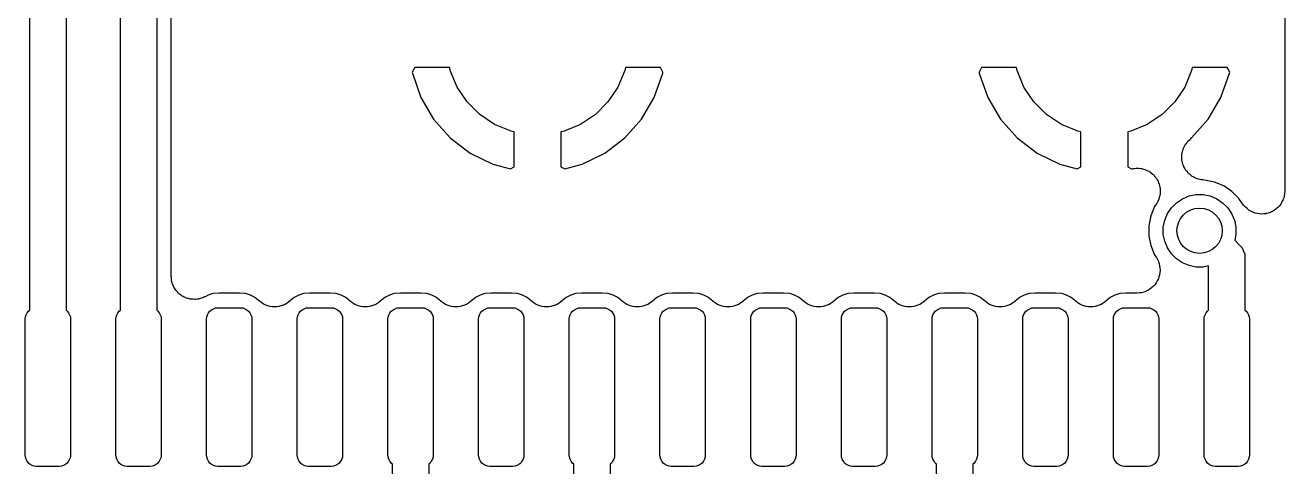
# Model space of a CAD drawing. Extents: x 115.8 to 161.5, y -138.1 to -92.5.
# Drawn here: x 150.68 to 157.62, y -110.95 to -108.52 of the extents above; entities that cross this region are included whole.
import ezdxf

# ---------------------------------------------------------------- set-up
doc = ezdxf.new("R2010")
doc.units = 0
doc.layers.add('BLACK', color=7, linetype='CONTINUOUS')

msp = doc.modelspace()

# ---------------------------------------------------------------- linework, layer by layer
at = {"layer": 'BLACK', "linetype": 'CONTINUOUS'}
for p, q in [((157.62, -107.227), (157.62, -109.431)), ((150.7, -110.088), (150.7, -107.576)), ((150.9, -107.539), (150.9, -110.088)), ((151.2, -110.088), (151.2, -107.68)), ((151.4, -107.738), (151.4, -110.088)), ((151.48, -109.902), (151.48, -107.945)), ((152.823, -108.749), (152.809, -108.774)), ((153.016, -108.749), (152.823, -108.749)), ((153.019, -108.766), (153.016, -108.749)), ((153.984, -108.749), (153.981, -108.766)), ((154.177, -108.749), (153.984, -108.749)), ((154.191, -108.774), (154.177, -108.749)), ((155.948, -108.749), (155.934, -108.774)), ((156.141, -108.749), (155.948, -108.749)), ((156.144, -108.766), (156.141, -108.749)), ((157.109, -108.749), (157.106, -108.766)), ((157.302, -108.749), (157.109, -108.749)), ((157.316, -108.774), (157.302, -108.749)), ((152.809, -108.774), (152.81, -108.78)), ((152.81, -108.78), (152.857, -108.915)), ((153.057, -108.857), (153.019, -108.766)), ((153.981, -108.766), (153.943, -108.857)), ((154.143, -108.915), (154.19, -108.78)), ((154.19, -108.78), (154.191, -108.774)), ((155.934, -108.774), (155.935, -108.78)), ((155.935, -108.78), (155.982, -108.915)), ((156.182, -108.857), (156.144, -108.766)), ((157.106, -108.766), (157.068, -108.857)), ((157.268, -108.915), (157.315, -108.78)), ((157.315, -108.78), (157.316, -108.774)), ((153.112, -108.939), (153.057, -108.857)), ((153.943, -108.857), (153.888, -108.939)), ((156.237, -108.939), (156.182, -108.857)), ((157.068, -108.857), (157.013, -108.939)), ((152.857, -108.915), (152.927, -109.034)), ((153.181, -109.008), (153.112, -108.939)), ((153.888, -108.939), (153.819, -109.008)), ((154.073, -109.034), (154.143, -108.915)), ((155.982, -108.915), (156.052, -109.034)), ((156.306, -109.008), (156.237, -108.939)), ((157.013, -108.939), (156.944, -109.008)), ((157.198, -109.034), (157.268, -108.915)), ((152.927, -109.034), (153.019, -109.138)), ((153.263, -109.063), (153.181, -109.008)), ((153.819, -109.008), (153.737, -109.063)), ((153.981, -109.138), (154.073, -109.034)), ((156.052, -109.034), (156.144, -109.138)), ((156.388, -109.063), (156.306, -109.008)), ((156.944, -109.008), (156.862, -109.063)), ((157.106, -109.138), (157.198, -109.034)), ((153.354, -109.101), (153.263, -109.063)), ((153.371, -109.104), (153.354, -109.101)), ((153.371, -109.297), (153.371, -109.104)), ((153.646, -109.101), (153.629, -109.104)), ((153.629, -109.104), (153.629, -109.297)), ((153.737, -109.063), (153.646, -109.101)), ((156.479, -109.101), (156.388, -109.063)), ((156.496, -109.104), (156.479, -109.101)), ((156.496, -109.297), (156.496, -109.104)), ((156.771, -109.101), (156.754, -109.104)), ((156.754, -109.104), (156.754, -109.297)), ((156.862, -109.063), (156.771, -109.101)), ((153.019, -109.138), (153.129, -109.222)), ((153.871, -109.222), (153.981, -109.138)), ((156.144, -109.138), (156.254, -109.222)), ((157.071, -109.176), (157.073, -109.172)), ((157.073, -109.172), (157.079, -109.166)), ((157.079, -109.166), (157.083, -109.159)), ((157.083, -109.159), (157.086, -109.156)), ((157.086, -109.156), (157.089, -109.153)), ((157.089, -109.153), (157.096, -109.148)), ((157.096, -109.148), (157.102, -109.142)), ((157.102, -109.142), (157.106, -109.138)), ((153.129, -109.222), (153.254, -109.283)), ((153.746, -109.283), (153.871, -109.222)), ((156.254, -109.222), (156.379, -109.283)), ((157.052, -109.234), (157.053, -109.225)), ((157.052, -109.242), (157.052, -109.234)), ((157.052, -109.246), (157.052, -109.242)), ((157.053, -109.225), (157.054, -109.222)), ((157.054, -109.217), (157.057, -109.209)), ((157.054, -109.222), (157.054, -109.217)), ((157.057, -109.209), (157.059, -109.201)), ((157.059, -109.201), (157.06, -109.198)), ((157.06, -109.198), (157.061, -109.194)), ((157.061, -109.194), (157.065, -109.186)), ((157.065, -109.186), (157.069, -109.179)), ((157.069, -109.179), (157.071, -109.176)), ((153.254, -109.283), (153.35, -109.309)), ((153.35, -109.309), (153.371, -109.297)), ((153.629, -109.297), (153.65, -109.309)), ((153.65, -109.309), (153.746, -109.283)), ((156.379, -109.283), (156.475, -109.309)), ((156.475, -109.309), (156.496, -109.297)), ((156.754, -109.297), (156.775, -109.309)), ((156.775, -109.309), (156.776, -109.308)), ((156.776, -109.308), (156.779, -109.308)), ((156.779, -109.308), (156.783, -109.307)), ((156.783, -109.307), (156.792, -109.306)), ((156.792, -109.306), (156.8, -109.305)), ((156.8, -109.305), (156.804, -109.305)), ((156.804, -109.305), (156.808, -109.305)), ((156.808, -109.305), (156.816, -109.305)), ((156.816, -109.305), (156.825, -109.306)), ((156.825, -109.306), (156.829, -109.307)), ((156.829, -109.307), (156.832, -109.307)), ((156.832, -109.307), (156.841, -109.31)), ((156.841, -109.31), (156.849, -109.312)), ((156.849, -109.312), (156.852, -109.313)), ((156.852, -109.313), (156.856, -109.315)), ((157.052, -109.25), (157.052, -109.246)), ((157.053, -109.258), (157.052, -109.25)), ((157.054, -109.267), (157.053, -109.258)), ((157.055, -109.271), (157.054, -109.267)), ((157.056, -109.275), (157.055, -109.271)), ((157.058, -109.283), (157.056, -109.275)), ((157.061, -109.291), (157.058, -109.283)), ((157.063, -109.294), (157.061, -109.291)), ((157.064, -109.298), (157.063, -109.294)), ((157.068, -109.305), (157.064, -109.298)), ((157.072, -109.313), (157.068, -109.305)), ((157.075, -109.316), (157.072, -109.313)), ((156.856, -109.315), (156.864, -109.319)), ((156.864, -109.319), (156.872, -109.322)), ((156.872, -109.322), (156.875, -109.325)), ((156.875, -109.325), (156.878, -109.326)), ((156.878, -109.326), (156.885, -109.332)), ((156.885, -109.332), (156.892, -109.337)), ((156.892, -109.337), (156.894, -109.34)), ((156.894, -109.34), (156.897, -109.342)), ((156.897, -109.342), (156.902, -109.349)), ((156.902, -109.349), (156.908, -109.356)), ((156.908, -109.356), (156.91, -109.359)), ((156.91, -109.359), (156.912, -109.362)), ((156.912, -109.362), (156.917, -109.369)), ((156.917, -109.369), (156.921, -109.377)), ((156.921, -109.377), (156.922, -109.38)), ((156.922, -109.38), (156.924, -109.383)), ((156.924, -109.383), (156.927, -109.392)), ((157.077, -109.319), (157.075, -109.316)), ((157.083, -109.325), (157.077, -109.319)), ((157.088, -109.332), (157.083, -109.325)), ((157.091, -109.334), (157.088, -109.332)), ((157.094, -109.337), (157.091, -109.334)), ((157.1, -109.342), (157.094, -109.337)), ((157.107, -109.348), (157.1, -109.342)), ((157.11, -109.35), (157.107, -109.348)), ((157.114, -109.352), (157.11, -109.35)), ((157.121, -109.356), (157.114, -109.352)), ((157.129, -109.36), (157.121, -109.356)), ((157.132, -109.361), (157.129, -109.36)), ((157.136, -109.363), (157.132, -109.361)), ((157.144, -109.365), (157.136, -109.363)), ((157.152, -109.367), (157.144, -109.365)), ((157.156, -109.368), (157.152, -109.367)), ((157.16, -109.369), (157.156, -109.368)), ((157.168, -109.369), (157.16, -109.369)), ((157.177, -109.37), (157.168, -109.369)), ((157.178, -109.37), (157.177, -109.37)), ((157.232, -109.381), (157.178, -109.37)), ((157.283, -109.402), (157.232, -109.381)), ((156.927, -109.392), (156.93, -109.4)), ((156.93, -109.4), (156.93, -109.404)), ((156.93, -109.404), (156.931, -109.407)), ((156.931, -109.407), (156.932, -109.416)), ((156.932, -109.449), (156.931, -109.453)), ((156.931, -109.453), (156.931, -109.457)), ((156.932, -109.416), (156.933, -109.425)), ((156.933, -109.441), (156.932, -109.449)), ((156.933, -109.425), (156.933, -109.428)), ((156.933, -109.428), (156.933, -109.432)), ((156.933, -109.432), (156.933, -109.441)), ((157.092, -109.458), (157.13, -109.45)), ((157.13, -109.45), (157.17, -109.45)), ((157.17, -109.45), (157.208, -109.458)), ((157.328, -109.433), (157.283, -109.402)), ((157.367, -109.472), (157.328, -109.433)), ((157.619, -109.445), (157.617, -109.457)), ((157.62, -109.433), (157.619, -109.445)), ((157.62, -109.431), (157.62, -109.432)), ((157.62, -109.432), (157.62, -109.432)), ((157.62, -109.432), (157.62, -109.432)), ((157.62, -109.432), (157.62, -109.433)), ((156.902, -109.517), (156.881, -109.568)), ((156.912, -109.502), (156.902, -109.517)), ((156.914, -109.499), (156.912, -109.502)), ((156.916, -109.496), (156.914, -109.499)), ((156.92, -109.488), (156.916, -109.496)), ((156.924, -109.48), (156.92, -109.488)), ((156.925, -109.477), (156.924, -109.48)), ((156.926, -109.473), (156.925, -109.477)), ((156.928, -109.465), (156.926, -109.473)), ((156.931, -109.457), (156.928, -109.465)), ((156.995, -109.523), (157.023, -109.495)), ((157.023, -109.495), (157.055, -109.473)), ((157.055, -109.473), (157.092, -109.458)), ((157.208, -109.458), (157.245, -109.473)), ((157.245, -109.473), (157.277, -109.495)), ((157.277, -109.495), (157.305, -109.523)), ((157.387, -109.501), (157.367, -109.472)), ((157.395, -109.511), (157.387, -109.501)), ((157.403, -109.52), (157.395, -109.511)), ((157.413, -109.528), (157.403, -109.52)), ((157.403, -109.52), (157.403, -109.52)), ((157.403, -109.52), (157.403, -109.52)), ((157.582, -109.521), (157.572, -109.529)), ((157.59, -109.512), (157.582, -109.521)), ((157.582, -109.521), (157.582, -109.521)), ((157.582, -109.521), (157.582, -109.521)), ((157.598, -109.503), (157.59, -109.512)), ((157.604, -109.491), (157.598, -109.502)), ((157.598, -109.502), (157.598, -109.502)), ((157.598, -109.502), (157.598, -109.503)), ((157.61, -109.481), (157.604, -109.491)), ((157.614, -109.469), (157.61, -109.48)), ((157.61, -109.48), (157.61, -109.481)), ((157.61, -109.481), (157.61, -109.481)), ((157.617, -109.457), (157.614, -109.469)), ((157.617, -109.457), (157.617, -109.457)), ((157.617, -109.457), (157.617, -109.457)), ((156.881, -109.568), (156.87, -109.622)), ((156.95, -109.63), (156.958, -109.592)), ((156.958, -109.592), (156.973, -109.555)), ((156.973, -109.555), (156.995, -109.523)), ((157.305, -109.523), (157.327, -109.555)), ((157.327, -109.555), (157.342, -109.592)), ((157.342, -109.592), (157.35, -109.63)), ((157.422, -109.536), (157.413, -109.528)), ((157.433, -109.542), (157.422, -109.536)), ((157.422, -109.536), (157.422, -109.536)), ((157.422, -109.536), (157.422, -109.536)), ((157.444, -109.548), (157.433, -109.542)), ((157.456, -109.552), (157.444, -109.548)), ((157.444, -109.548), (157.444, -109.548)), ((157.444, -109.548), (157.444, -109.548)), ((157.467, -109.555), (157.456, -109.552)), ((157.468, -109.555), (157.467, -109.555)), ((157.48, -109.556), (157.468, -109.555)), ((157.468, -109.555), (157.468, -109.555)), ((157.492, -109.558), (157.48, -109.556)), ((157.505, -109.557), (157.492, -109.558)), ((157.492, -109.558), (157.492, -109.558)), ((157.492, -109.558), (157.492, -109.558)), ((157.517, -109.556), (157.505, -109.557)), ((157.529, -109.552), (157.517, -109.555)), ((157.517, -109.555), (157.517, -109.555)), ((157.517, -109.555), (157.517, -109.556)), ((157.541, -109.549), (157.529, -109.552)), ((157.552, -109.543), (157.541, -109.548)), ((157.541, -109.548), (157.541, -109.548)), ((157.541, -109.548), (157.541, -109.549)), ((157.563, -109.537), (157.552, -109.543)), ((157.572, -109.529), (157.563, -109.537)), ((157.563, -109.537), (157.563, -109.537)), ((157.563, -109.537), (157.563, -109.537)), ((156.87, -109.622), (156.87, -109.678)), ((156.95, -109.67), (156.95, -109.63)), ((157.35, -109.63), (157.35, -109.67)), ((156.87, -109.678), (156.881, -109.732)), ((156.958, -109.708), (156.95, -109.67)), ((156.973, -109.745), (156.958, -109.708)), ((157.35, -109.67), (157.344, -109.702)), ((157.344, -109.702), (157.367, -109.726)), ((157.367, -109.726), (157.371, -109.729)), ((157.371, -109.729), (157.384, -109.744)), ((156.881, -109.732), (156.902, -109.783)), ((156.902, -109.783), (156.911, -109.796)), ((156.911, -109.796), (156.912, -109.797)), ((156.912, -109.797), (156.912, -109.797)), ((156.912, -109.797), (156.912, -109.797)), ((156.912, -109.797), (156.912, -109.798)), ((156.912, -109.798), (156.918, -109.809)), ((156.995, -109.777), (156.973, -109.745)), ((157.023, -109.805), (156.995, -109.777)), ((157.384, -109.744), (157.393, -109.762)), ((157.393, -109.762), (157.399, -109.78)), ((157.399, -109.78), (157.4, -109.795)), ((157.4, -109.795), (157.4, -109.795)), ((157.4, -109.795), (157.4, -109.8)), ((157.4, -109.8), (157.4, -109.805)), ((156.918, -109.809), (156.923, -109.819)), ((156.923, -109.819), (156.923, -109.82)), ((156.923, -109.82), (156.923, -109.82)), ((156.923, -109.82), (156.927, -109.832)), ((156.927, -109.832), (156.93, -109.843)), ((156.93, -109.843), (156.93, -109.843)), ((156.93, -109.843), (156.93, -109.844)), ((156.93, -109.844), (156.931, -109.856)), ((156.931, -109.856), (156.932, -109.868)), ((156.932, -109.868), (156.931, -109.881)), ((156.932, -109.868), (156.932, -109.868)), ((156.932, -109.868), (156.932, -109.868)), ((157.055, -109.827), (157.023, -109.805)), ((157.092, -109.842), (157.055, -109.827)), ((157.13, -109.85), (157.092, -109.842)), ((157.17, -109.85), (157.13, -109.85)), ((157.2, -109.844), (157.17, -109.85)), ((157.2, -110.088), (157.2, -109.844)), ((157.4, -109.805), (157.4, -110.088)), ((151.481, -109.908), (151.48, -109.902)), ((151.481, -109.914), (151.481, -109.908)), ((151.482, -109.92), (151.481, -109.914)), ((151.482, -109.927), (151.482, -109.92)), ((151.484, -109.932), (151.482, -109.927)), ((151.485, -109.938), (151.484, -109.932)), ((151.488, -109.944), (151.485, -109.938)), ((156.91, -109.938), (156.903, -109.948)), ((156.911, -109.938), (156.91, -109.938)), ((156.917, -109.927), (156.911, -109.938)), ((156.911, -109.938), (156.911, -109.938)), ((156.922, -109.917), (156.917, -109.927)), ((156.923, -109.916), (156.922, -109.916)), ((156.922, -109.916), (156.922, -109.917)), ((156.926, -109.905), (156.923, -109.916)), ((156.93, -109.893), (156.926, -109.905)), ((156.931, -109.881), (156.93, -109.893)), ((156.93, -109.893), (156.93, -109.893)), ((156.93, -109.893), (156.93, -109.893)), ((151.49, -109.95), (151.488, -109.944)), ((151.492, -109.956), (151.49, -109.95)), ((151.495, -109.961), (151.492, -109.956)), ((151.498, -109.967), (151.495, -109.961)), ((151.501, -109.972), (151.498, -109.967)), ((151.505, -109.977), (151.501, -109.972)), ((151.508, -109.982), (151.505, -109.977)), ((151.513, -109.986), (151.508, -109.982)), ((151.517, -109.992), (151.513, -109.986)), ((151.521, -109.995), (151.517, -109.992)), ((151.526, -109.999), (151.521, -109.995)), ((151.531, -110.003), (151.526, -109.999)), ((151.536, -110.007), (151.531, -110.003)), ((151.541, -110.01), (151.536, -110.007)), ((151.683, -110.005), (151.667, -110.014)), ((151.71, -109.997), (151.683, -110.005)), ((151.744, -109.994), (151.71, -109.997)), ((151.856, -109.994), (151.744, -109.994)), ((151.89, -109.997), (151.856, -109.994)), ((151.917, -110.005), (151.89, -109.997)), ((151.942, -110.019), (151.917, -110.005)), ((152.183, -110.005), (152.158, -110.019)), ((152.21, -109.997), (152.183, -110.005)), ((152.244, -109.994), (152.21, -109.997)), ((152.356, -109.994), (152.244, -109.994)), ((152.39, -109.997), (152.356, -109.994)), ((152.417, -110.005), (152.39, -109.997)), ((152.442, -110.019), (152.417, -110.005)), ((152.683, -110.005), (152.658, -110.019)), ((152.71, -109.997), (152.683, -110.005)), ((152.744, -109.994), (152.71, -109.997)), ((152.856, -109.994), (152.744, -109.994)), ((152.89, -109.997), (152.856, -109.994)), ((152.917, -110.005), (152.89, -109.997)), ((152.942, -110.019), (152.917, -110.005)), ((153.183, -110.005), (153.158, -110.019)), ((153.21, -109.997), (153.183, -110.005)), ((153.244, -109.994), (153.21, -109.997)), ((153.356, -109.994), (153.244, -109.994)), ((153.39, -109.997), (153.356, -109.994)), ((153.417, -110.005), (153.39, -109.997)), ((153.442, -110.019), (153.417, -110.005)), ((153.683, -110.005), (153.658, -110.019)), ((153.71, -109.997), (153.683, -110.005)), ((153.744, -109.994), (153.71, -109.997)), ((153.856, -109.994), (153.744, -109.994)), ((153.89, -109.997), (153.856, -109.994)), ((153.917, -110.005), (153.89, -109.997)), ((153.942, -110.019), (153.917, -110.005)), ((154.183, -110.005), (154.158, -110.019)), ((154.21, -109.997), (154.183, -110.005)), ((154.244, -109.994), (154.21, -109.997)), ((154.356, -109.994), (154.244, -109.994)), ((154.39, -109.997), (154.356, -109.994)), ((154.417, -110.005), (154.39, -109.997)), ((154.442, -110.019), (154.417, -110.005)), ((154.683, -110.005), (154.658, -110.019)), ((154.71, -109.997), (154.683, -110.005)), ((154.744, -109.994), (154.71, -109.997)), ((154.856, -109.994), (154.744, -109.994)), ((154.89, -109.997), (154.856, -109.994)), ((154.917, -110.005), (154.89, -109.997)), ((154.942, -110.019), (154.917, -110.005)), ((155.183, -110.005), (155.158, -110.019)), ((155.21, -109.997), (155.183, -110.005)), ((155.244, -109.994), (155.21, -109.997)), ((155.356, -109.994), (155.244, -109.994)), ((155.39, -109.997), (155.356, -109.994)), ((155.417, -110.005), (155.39, -109.997)), ((155.442, -110.019), (155.417, -110.005)), ((155.683, -110.005), (155.658, -110.019)), ((155.71, -109.997), (155.683, -110.005)), ((155.744, -109.994), (155.71, -109.997)), ((155.856, -109.994), (155.744, -109.994)), ((155.89, -109.997), (155.856, -109.994)), ((155.917, -110.005), (155.89, -109.997)), ((155.942, -110.019), (155.917, -110.005)), ((156.183, -110.005), (156.158, -110.019)), ((156.21, -109.997), (156.183, -110.005)), ((156.244, -109.994), (156.21, -109.997)), ((156.356, -109.994), (156.244, -109.994)), ((156.39, -109.997), (156.356, -109.994)), ((156.417, -110.005), (156.39, -109.997)), ((156.442, -110.019), (156.417, -110.005)), ((156.683, -110.005), (156.658, -110.019)), ((156.71, -109.997), (156.683, -110.005)), ((156.744, -109.994), (156.71, -109.997)), ((156.805, -109.994), (156.744, -109.994)), ((156.817, -109.993), (156.805, -109.994)), ((156.83, -109.992), (156.817, -109.993)), ((156.842, -109.988), (156.83, -109.992)), ((156.83, -109.992), (156.83, -109.992)), ((156.83, -109.992), (156.83, -109.992)), ((156.853, -109.985), (156.842, -109.988)), ((156.854, -109.984), (156.853, -109.985)), ((156.864, -109.979), (156.854, -109.984)), ((156.854, -109.984), (156.854, -109.984)), ((156.875, -109.973), (156.864, -109.979)), ((156.876, -109.973), (156.875, -109.973)), ((156.885, -109.965), (156.876, -109.973)), ((156.876, -109.973), (156.876, -109.973)), ((156.895, -109.958), (156.885, -109.965)), ((156.903, -109.948), (156.895, -109.957)), ((156.895, -109.957), (156.895, -109.957)), ((156.895, -109.957), (156.895, -109.958)), ((151.546, -110.013), (151.541, -110.01)), ((151.552, -110.016), (151.546, -110.013)), ((151.558, -110.019), (151.552, -110.016)), ((151.563, -110.021), (151.558, -110.019)), ((151.569, -110.023), (151.563, -110.021)), ((151.575, -110.024), (151.569, -110.023)), ((151.581, -110.026), (151.575, -110.024)), ((151.587, -110.027), (151.581, -110.026)), ((151.593, -110.028), (151.587, -110.027)), ((151.6, -110.028), (151.593, -110.028)), ((151.606, -110.029), (151.6, -110.028)), ((151.612, -110.028), (151.606, -110.029)), ((151.618, -110.029), (151.612, -110.028)), ((151.624, -110.027), (151.618, -110.029)), ((151.631, -110.027), (151.624, -110.027)), ((151.636, -110.025), (151.631, -110.027)), ((151.642, -110.024), (151.636, -110.025)), ((151.648, -110.022), (151.642, -110.024)), ((151.655, -110.02), (151.648, -110.022)), ((151.66, -110.017), (151.655, -110.02)), ((151.665, -110.015), (151.66, -110.017)), ((151.667, -110.014), (151.665, -110.015)), ((151.714, -110.08), (151.725, -110.076)), ((151.725, -110.076), (151.737, -110.075)), ((151.737, -110.075), (151.862, -110.075)), ((151.862, -110.075), (151.875, -110.076)), ((151.875, -110.076), (151.886, -110.08)), ((151.969, -110.041), (151.942, -110.019)), ((151.979, -110.048), (151.969, -110.041)), ((151.989, -110.055), (151.979, -110.048)), ((151.99, -110.055), (151.989, -110.055)), ((152.001, -110.06), (151.99, -110.055)), ((151.99, -110.055), (151.99, -110.055)), ((152.012, -110.064), (152.001, -110.06)), ((152.013, -110.065), (152.012, -110.064)), ((152.012, -110.064), (152.012, -110.064)), ((152.025, -110.067), (152.013, -110.065)), ((152.036, -110.069), (152.025, -110.067)), ((152.037, -110.069), (152.036, -110.069)), ((152.049, -110.07), (152.037, -110.069)), ((152.037, -110.069), (152.037, -110.069)), ((152.061, -110.07), (152.049, -110.07)), ((152.062, -110.07), (152.061, -110.07)), ((152.074, -110.067), (152.062, -110.07)), ((152.062, -110.07), (152.062, -110.07)), ((152.085, -110.065), (152.074, -110.067)), ((152.086, -110.065), (152.085, -110.065)), ((152.097, -110.06), (152.086, -110.065)), ((152.086, -110.065), (152.086, -110.065)), ((152.108, -110.056), (152.097, -110.06)), ((152.109, -110.056), (152.108, -110.056)), ((152.119, -110.049), (152.109, -110.055)), ((152.109, -110.055), (152.109, -110.056)), ((152.129, -110.042), (152.119, -110.049)), ((152.13, -110.042), (152.129, -110.042)), ((152.131, -110.041), (152.13, -110.042)), ((152.13, -110.042), (152.13, -110.042)), ((152.13, -110.042), (152.13, -110.042)), ((152.158, -110.019), (152.131, -110.041)), ((152.214, -110.08), (152.225, -110.076)), ((152.225, -110.076), (152.237, -110.075)), ((152.237, -110.075), (152.362, -110.075)), ((152.362, -110.075), (152.375, -110.076)), ((152.375, -110.076), (152.386, -110.08)), ((152.469, -110.041), (152.442, -110.019)), ((152.479, -110.048), (152.469, -110.041)), ((152.489, -110.055), (152.479, -110.048)), ((152.49, -110.055), (152.489, -110.055)), ((152.501, -110.06), (152.49, -110.055)), ((152.49, -110.055), (152.49, -110.055)), ((152.512, -110.064), (152.501, -110.06)), ((152.513, -110.065), (152.512, -110.064)), ((152.512, -110.064), (152.512, -110.064)), ((152.525, -110.067), (152.513, -110.065)), ((152.536, -110.069), (152.525, -110.067)), ((152.537, -110.069), (152.536, -110.069)), ((152.549, -110.07), (152.537, -110.069)), ((152.537, -110.069), (152.537, -110.069)), ((152.561, -110.07), (152.549, -110.07)), ((152.562, -110.07), (152.561, -110.07)), ((152.574, -110.067), (152.562, -110.07)), ((152.562, -110.07), (152.562, -110.07)), ((152.585, -110.065), (152.574, -110.067)), ((152.586, -110.065), (152.585, -110.065)), ((152.597, -110.06), (152.586, -110.065)), ((152.586, -110.065), (152.586, -110.065)), ((152.608, -110.056), (152.597, -110.06)), ((152.609, -110.056), (152.608, -110.056)), ((152.619, -110.049), (152.609, -110.055)), ((152.609, -110.055), (152.609, -110.056)), ((152.629, -110.042), (152.619, -110.049)), ((152.63, -110.042), (152.629, -110.042)), ((152.631, -110.041), (152.63, -110.042)), ((152.63, -110.042), (152.63, -110.042)), ((152.63, -110.042), (152.63, -110.042)), ((152.658, -110.019), (152.631, -110.041)), ((152.714, -110.08), (152.725, -110.076)), ((152.725, -110.076), (152.737, -110.075)), ((152.737, -110.075), (152.862, -110.075)), ((152.862, -110.075), (152.875, -110.076)), ((152.875, -110.076), (152.886, -110.08)), ((152.969, -110.041), (152.942, -110.019)), ((152.979, -110.048), (152.969, -110.041)), ((152.989, -110.055), (152.979, -110.048)), ((152.99, -110.055), (152.989, -110.055)), ((153.001, -110.06), (152.99, -110.055)), ((152.99, -110.055), (152.99, -110.055)), ((153.012, -110.064), (153.001, -110.06)), ((153.013, -110.065), (153.012, -110.064)), ((153.012, -110.064), (153.012, -110.064)), ((153.025, -110.067), (153.013, -110.065)), ((153.036, -110.069), (153.025, -110.067)), ((153.037, -110.069), (153.036, -110.069)), ((153.049, -110.07), (153.037, -110.069)), ((153.037, -110.069), (153.037, -110.069)), ((153.061, -110.07), (153.049, -110.07)), ((153.062, -110.07), (153.061, -110.07)), ((153.074, -110.067), (153.062, -110.07)), ((153.062, -110.07), (153.062, -110.07)), ((153.085, -110.065), (153.074, -110.067)), ((153.086, -110.065), (153.085, -110.065)), ((153.097, -110.06), (153.086, -110.065)), ((153.086, -110.065), (153.086, -110.065)), ((153.108, -110.056), (153.097, -110.06)), ((153.109, -110.056), (153.108, -110.056)), ((153.119, -110.049), (153.109, -110.055)), ((153.109, -110.055), (153.109, -110.056)), ((153.129, -110.042), (153.119, -110.049)), ((153.13, -110.042), (153.129, -110.042)), ((153.131, -110.041), (153.13, -110.042)), ((153.13, -110.042), (153.13, -110.042)), ((153.13, -110.042), (153.13, -110.042)), ((153.158, -110.019), (153.131, -110.041)), ((153.214, -110.08), (153.225, -110.076)), ((153.225, -110.076), (153.237, -110.075)), ((153.237, -110.075), (153.362, -110.075)), ((153.362, -110.075), (153.375, -110.076)), ((153.375, -110.076), (153.386, -110.08)), ((153.469, -110.041), (153.442, -110.019)), ((153.479, -110.048), (153.469, -110.041)), ((153.489, -110.055), (153.479, -110.048)), ((153.49, -110.055), (153.489, -110.055)), ((153.501, -110.06), (153.49, -110.055)), ((153.49, -110.055), (153.49, -110.055)), ((153.512, -110.064), (153.501, -110.06)), ((153.513, -110.065), (153.512, -110.064)), ((153.512, -110.064), (153.512, -110.064)), ((153.525, -110.067), (153.513, -110.065)), ((153.536, -110.069), (153.525, -110.067)), ((153.537, -110.069), (153.536, -110.069)), ((153.549, -110.07), (153.537, -110.069)), ((153.537, -110.069), (153.537, -110.069)), ((153.561, -110.07), (153.549, -110.07)), ((153.562, -110.07), (153.561, -110.07)), ((153.574, -110.067), (153.562, -110.07)), ((153.562, -110.07), (153.562, -110.07)), ((153.585, -110.065), (153.574, -110.067)), ((153.586, -110.065), (153.585, -110.065)), ((153.597, -110.06), (153.586, -110.065)), ((153.586, -110.065), (153.586, -110.065)), ((153.608, -110.056), (153.597, -110.06)), ((153.609, -110.056), (153.608, -110.056)), ((153.619, -110.049), (153.609, -110.055)), ((153.609, -110.055), (153.609, -110.056)), ((153.629, -110.042), (153.619, -110.049)), ((153.63, -110.042), (153.629, -110.042)), ((153.631, -110.041), (153.63, -110.042)), ((153.63, -110.042), (153.63, -110.042)), ((153.63, -110.042), (153.63, -110.042)), ((153.658, -110.019), (153.631, -110.041)), ((153.714, -110.08), (153.725, -110.076)), ((153.725, -110.076), (153.737, -110.075)), ((153.737, -110.075), (153.862, -110.075)), ((153.862, -110.075), (153.875, -110.076)), ((153.875, -110.076), (153.886, -110.08)), ((153.969, -110.041), (153.942, -110.019)), ((153.979, -110.048), (153.969, -110.041)), ((153.989, -110.055), (153.979, -110.048)), ((153.99, -110.055), (153.989, -110.055)), ((154.001, -110.06), (153.99, -110.055)), ((153.99, -110.055), (153.99, -110.055)), ((154.012, -110.064), (154.001, -110.06)), ((154.013, -110.065), (154.012, -110.064)), ((154.012, -110.064), (154.012, -110.064)), ((154.025, -110.067), (154.013, -110.065)), ((154.036, -110.069), (154.025, -110.067)), ((154.037, -110.069), (154.036, -110.069)), ((154.049, -110.07), (154.037, -110.069)), ((154.037, -110.069), (154.037, -110.069)), ((154.061, -110.07), (154.049, -110.07)), ((154.062, -110.07), (154.061, -110.07)), ((154.074, -110.067), (154.062, -110.07)), ((154.062, -110.07), (154.062, -110.07)), ((154.085, -110.065), (154.074, -110.067)), ((154.086, -110.065), (154.085, -110.065)), ((154.097, -110.06), (154.086, -110.065)), ((154.086, -110.065), (154.086, -110.065)), ((154.108, -110.056), (154.097, -110.06)), ((154.109, -110.056), (154.108, -110.056)), ((154.119, -110.049), (154.109, -110.055)), ((154.109, -110.055), (154.109, -110.056)), ((154.129, -110.042), (154.119, -110.049)), ((154.13, -110.042), (154.129, -110.042)), ((154.131, -110.041), (154.13, -110.042)), ((154.13, -110.042), (154.13, -110.042)), ((154.13, -110.042), (154.13, -110.042)), ((154.158, -110.019), (154.131, -110.041)), ((154.214, -110.08), (154.225, -110.076)), ((154.225, -110.076), (154.237, -110.075)), ((154.237, -110.075), (154.362, -110.075)), ((154.362, -110.075), (154.375, -110.076)), ((154.375, -110.076), (154.386, -110.08)), ((154.469, -110.041), (154.442, -110.019)), ((154.479, -110.048), (154.469, -110.041)), ((154.489, -110.055), (154.479, -110.048)), ((154.49, -110.055), (154.489, -110.055)), ((154.501, -110.06), (154.49, -110.055)), ((154.49, -110.055), (154.49, -110.055)), ((154.512, -110.064), (154.501, -110.06)), ((154.513, -110.065), (154.512, -110.064)), ((154.512, -110.064), (154.512, -110.064)), ((154.525, -110.067), (154.513, -110.065)), ((154.536, -110.069), (154.525, -110.067)), ((154.537, -110.069), (154.536, -110.069)), ((154.549, -110.07), (154.537, -110.069)), ((154.537, -110.069), (154.537, -110.069)), ((154.561, -110.07), (154.549, -110.07)), ((154.562, -110.07), (154.561, -110.07)), ((154.574, -110.067), (154.562, -110.07)), ((154.562, -110.07), (154.562, -110.07)), ((154.585, -110.065), (154.574, -110.067)), ((154.586, -110.065), (154.585, -110.065)), ((154.597, -110.06), (154.586, -110.065)), ((154.586, -110.065), (154.586, -110.065)), ((154.608, -110.056), (154.597, -110.06)), ((154.609, -110.056), (154.608, -110.056)), ((154.619, -110.049), (154.609, -110.055)), ((154.609, -110.055), (154.609, -110.056)), ((154.629, -110.042), (154.619, -110.049)), ((154.63, -110.042), (154.629, -110.042)), ((154.631, -110.041), (154.63, -110.042)), ((154.63, -110.042), (154.63, -110.042)), ((154.63, -110.042), (154.63, -110.042)), ((154.658, -110.019), (154.631, -110.041)), ((154.714, -110.08), (154.725, -110.076)), ((154.725, -110.076), (154.737, -110.075)), ((154.737, -110.075), (154.862, -110.075)), ((154.862, -110.075), (154.875, -110.076)), ((154.875, -110.076), (154.886, -110.08)), ((154.969, -110.041), (154.942, -110.019)), ((154.979, -110.048), (154.969, -110.041)), ((154.989, -110.055), (154.979, -110.048)), ((154.99, -110.055), (154.989, -110.055)), ((155.001, -110.06), (154.99, -110.055)), ((154.99, -110.055), (154.99, -110.055)), ((155.012, -110.064), (155.001, -110.06)), ((155.013, -110.065), (155.012, -110.064)), ((155.012, -110.064), (155.012, -110.064)), ((155.025, -110.067), (155.013, -110.065)), ((155.036, -110.069), (155.025, -110.067)), ((155.037, -110.069), (155.036, -110.069)), ((155.049, -110.07), (155.037, -110.069)), ((155.037, -110.069), (155.037, -110.069)), ((155.061, -110.07), (155.049, -110.07)), ((155.062, -110.07), (155.061, -110.07)), ((155.074, -110.067), (155.062, -110.07)), ((155.062, -110.07), (155.062, -110.07)), ((155.085, -110.065), (155.074, -110.067)), ((155.086, -110.065), (155.085, -110.065)), ((155.097, -110.06), (155.086, -110.065)), ((155.086, -110.065), (155.086, -110.065)), ((155.108, -110.056), (155.097, -110.06)), ((155.109, -110.056), (155.108, -110.056)), ((155.119, -110.049), (155.109, -110.055)), ((155.109, -110.055), (155.109, -110.056)), ((155.129, -110.042), (155.119, -110.049)), ((155.13, -110.042), (155.129, -110.042)), ((155.131, -110.041), (155.13, -110.042)), ((155.13, -110.042), (155.13, -110.042)), ((155.13, -110.042), (155.13, -110.042)), ((155.158, -110.019), (155.131, -110.041)), ((155.214, -110.08), (155.225, -110.076)), ((155.225, -110.076), (155.237, -110.075)), ((155.237, -110.075), (155.362, -110.075)), ((155.362, -110.075), (155.375, -110.076)), ((155.375, -110.076), (155.386, -110.08)), ((155.469, -110.041), (155.442, -110.019)), ((155.479, -110.048), (155.469, -110.041)), ((155.489, -110.055), (155.479, -110.048)), ((155.49, -110.055), (155.489, -110.055)), ((155.501, -110.06), (155.49, -110.055)), ((155.49, -110.055), (155.49, -110.055)), ((155.512, -110.064), (155.501, -110.06)), ((155.513, -110.065), (155.512, -110.064)), ((155.512, -110.064), (155.512, -110.064)), ((155.525, -110.067), (155.513, -110.065)), ((155.536, -110.069), (155.525, -110.067)), ((155.537, -110.069), (155.536, -110.069)), ((155.549, -110.07), (155.537, -110.069)), ((155.537, -110.069), (155.537, -110.069)), ((155.561, -110.07), (155.549, -110.07)), ((155.562, -110.07), (155.561, -110.07)), ((155.574, -110.067), (155.562, -110.07)), ((155.562, -110.07), (155.562, -110.07)), ((155.585, -110.065), (155.574, -110.067)), ((155.586, -110.065), (155.585, -110.065)), ((155.597, -110.06), (155.586, -110.065)), ((155.586, -110.065), (155.586, -110.065)), ((155.608, -110.056), (155.597, -110.06)), ((155.609, -110.056), (155.608, -110.056)), ((155.619, -110.049), (155.609, -110.055)), ((155.609, -110.055), (155.609, -110.056)), ((155.629, -110.042), (155.619, -110.049)), ((155.63, -110.042), (155.629, -110.042)), ((155.631, -110.041), (155.63, -110.042)), ((155.63, -110.042), (155.63, -110.042)), ((155.63, -110.042), (155.63, -110.042)), ((155.658, -110.019), (155.631, -110.041)), ((155.714, -110.08), (155.725, -110.076)), ((155.725, -110.076), (155.737, -110.075)), ((155.737, -110.075), (155.862, -110.075)), ((155.862, -110.075), (155.875, -110.076)), ((155.875, -110.076), (155.886, -110.08)), ((155.969, -110.041), (155.942, -110.019)), ((155.979, -110.048), (155.969, -110.041)), ((155.989, -110.055), (155.979, -110.048)), ((155.99, -110.055), (155.989, -110.055)), ((156.001, -110.06), (155.99, -110.055)), ((155.99, -110.055), (155.99, -110.055)), ((156.012, -110.064), (156.001, -110.06)), ((156.013, -110.065), (156.012, -110.064)), ((156.012, -110.064), (156.012, -110.064)), ((156.025, -110.067), (156.013, -110.065)), ((156.036, -110.069), (156.025, -110.067)), ((156.037, -110.069), (156.036, -110.069)), ((156.049, -110.07), (156.037, -110.069)), ((156.037, -110.069), (156.037, -110.069)), ((156.061, -110.07), (156.049, -110.07)), ((156.062, -110.07), (156.061, -110.07)), ((156.074, -110.067), (156.062, -110.07)), ((156.062, -110.07), (156.062, -110.07)), ((156.085, -110.065), (156.074, -110.067)), ((156.086, -110.065), (156.085, -110.065)), ((156.097, -110.06), (156.086, -110.065)), ((156.086, -110.065), (156.086, -110.065)), ((156.108, -110.056), (156.097, -110.06)), ((156.109, -110.056), (156.108, -110.056)), ((156.119, -110.049), (156.109, -110.055)), ((156.109, -110.055), (156.109, -110.056)), ((156.129, -110.042), (156.119, -110.049)), ((156.13, -110.042), (156.129, -110.042)), ((156.131, -110.041), (156.13, -110.042)), ((156.13, -110.042), (156.13, -110.042)), ((156.13, -110.042), (156.13, -110.042)), ((156.158, -110.019), (156.131, -110.041)), ((156.214, -110.08), (156.225, -110.076)), ((156.225, -110.076), (156.237, -110.075)), ((156.237, -110.075), (156.362, -110.075)), ((156.362, -110.075), (156.375, -110.076)), ((156.375, -110.076), (156.386, -110.08)), ((156.469, -110.041), (156.442, -110.019)), ((156.479, -110.048), (156.469, -110.041)), ((156.489, -110.055), (156.479, -110.048)), ((156.49, -110.055), (156.489, -110.055)), ((156.501, -110.06), (156.49, -110.055)), ((156.49, -110.055), (156.49, -110.055)), ((156.512, -110.064), (156.501, -110.06)), ((156.513, -110.065), (156.512, -110.064)), ((156.512, -110.064), (156.512, -110.064)), ((156.525, -110.067), (156.513, -110.065)), ((156.536, -110.069), (156.525, -110.067)), ((156.537, -110.069), (156.536, -110.069)), ((156.549, -110.07), (156.537, -110.069)), ((156.537, -110.069), (156.537, -110.069)), ((156.561, -110.07), (156.549, -110.07)), ((156.562, -110.07), (156.561, -110.07)), ((156.574, -110.067), (156.562, -110.07)), ((156.562, -110.07), (156.562, -110.07)), ((156.585, -110.065), (156.574, -110.067)), ((156.586, -110.065), (156.585, -110.065)), ((156.597, -110.06), (156.586, -110.065)), ((156.586, -110.065), (156.586, -110.065)), ((156.608, -110.056), (156.597, -110.06)), ((156.609, -110.056), (156.608, -110.056)), ((156.619, -110.049), (156.609, -110.055)), ((156.609, -110.055), (156.609, -110.056)), ((156.629, -110.042), (156.619, -110.049)), ((156.63, -110.042), (156.629, -110.042)), ((156.631, -110.041), (156.63, -110.042)), ((156.63, -110.042), (156.63, -110.042)), ((156.63, -110.042), (156.63, -110.042)), ((156.658, -110.019), (156.631, -110.041)), ((156.714, -110.08), (156.725, -110.076)), ((156.725, -110.076), (156.737, -110.075)), ((156.737, -110.075), (156.862, -110.075)), ((156.862, -110.075), (156.875, -110.076)), ((156.875, -110.076), (156.886, -110.08)), ((150.675, -110.137), (150.676, -110.125)), ((150.675, -110.887), (150.675, -110.137)), ((150.676, -110.125), (150.68, -110.114)), ((150.68, -110.114), (150.686, -110.103)), ((150.686, -110.103), (150.693, -110.093)), ((150.693, -110.093), (150.7, -110.088)), ((150.9, -110.088), (150.907, -110.093)), ((150.907, -110.093), (150.914, -110.103)), ((150.914, -110.103), (150.92, -110.114)), ((150.92, -110.114), (150.924, -110.125)), ((150.924, -110.125), (150.925, -110.137)), ((150.925, -110.137), (150.925, -110.887)), ((151.175, -110.137), (151.176, -110.125)), ((151.175, -110.887), (151.175, -110.137)), ((151.176, -110.125), (151.18, -110.114)), ((151.18, -110.114), (151.186, -110.103)), ((151.186, -110.103), (151.193, -110.093)), ((151.193, -110.093), (151.2, -110.088)), ((151.4, -110.088), (151.407, -110.093)), ((151.407, -110.093), (151.414, -110.103)), ((151.414, -110.103), (151.42, -110.114)), ((151.42, -110.114), (151.424, -110.125)), ((151.424, -110.125), (151.425, -110.137)), ((151.425, -110.137), (151.425, -110.887)), ((151.675, -110.137), (151.676, -110.125)), ((151.675, -110.887), (151.675, -110.137)), ((151.676, -110.125), (151.68, -110.114)), ((151.68, -110.114), (151.686, -110.103)), ((151.686, -110.103), (151.693, -110.093)), ((151.693, -110.093), (151.703, -110.086)), ((151.703, -110.086), (151.714, -110.08)), ((151.886, -110.08), (151.897, -110.086)), ((151.897, -110.086), (151.907, -110.093)), ((151.907, -110.093), (151.914, -110.103)), ((151.914, -110.103), (151.92, -110.114)), ((151.92, -110.114), (151.924, -110.125)), ((151.924, -110.125), (151.925, -110.137)), ((151.925, -110.137), (151.925, -110.887)), ((152.175, -110.137), (152.176, -110.125)), ((152.175, -110.887), (152.175, -110.137)), ((152.176, -110.125), (152.18, -110.114)), ((152.18, -110.114), (152.186, -110.103)), ((152.186, -110.103), (152.193, -110.093)), ((152.193, -110.093), (152.203, -110.086)), ((152.203, -110.086), (152.214, -110.08)), ((152.386, -110.08), (152.397, -110.086)), ((152.397, -110.086), (152.407, -110.093)), ((152.407, -110.093), (152.414, -110.103)), ((152.414, -110.103), (152.42, -110.114)), ((152.42, -110.114), (152.424, -110.125)), ((152.424, -110.125), (152.425, -110.137)), ((152.425, -110.137), (152.425, -110.887)), ((152.675, -110.137), (152.676, -110.125)), ((152.675, -110.887), (152.675, -110.137)), ((152.676, -110.125), (152.68, -110.114)), ((152.68, -110.114), (152.686, -110.103)), ((152.686, -110.103), (152.693, -110.093)), ((152.693, -110.093), (152.703, -110.086)), ((152.703, -110.086), (152.714, -110.08)), ((152.886, -110.08), (152.897, -110.086)), ((152.897, -110.086), (152.907, -110.093)), ((152.907, -110.093), (152.914, -110.103)), ((152.914, -110.103), (152.92, -110.114)), ((152.92, -110.114), (152.924, -110.125)), ((152.924, -110.125), (152.925, -110.137)), ((152.925, -110.137), (152.925, -110.887)), ((153.175, -110.137), (153.176, -110.125)), ((153.175, -110.887), (153.175, -110.137)), ((153.176, -110.125), (153.18, -110.114)), ((153.18, -110.114), (153.186, -110.103)), ((153.186, -110.103), (153.193, -110.093)), ((153.193, -110.093), (153.203, -110.086)), ((153.203, -110.086), (153.214, -110.08)), ((153.386, -110.08), (153.397, -110.086)), ((153.397, -110.086), (153.407, -110.093)), ((153.407, -110.093), (153.414, -110.103)), ((153.414, -110.103), (153.42, -110.114)), ((153.42, -110.114), (153.424, -110.125)), ((153.424, -110.125), (153.425, -110.137)), ((153.425, -110.137), (153.425, -110.887)), ((153.675, -110.137), (153.676, -110.125)), ((153.675, -110.887), (153.675, -110.137)), ((153.676, -110.125), (153.68, -110.114)), ((153.68, -110.114), (153.686, -110.103)), ((153.686, -110.103), (153.693, -110.093)), ((153.693, -110.093), (153.703, -110.086)), ((153.703, -110.086), (153.714, -110.08)), ((153.886, -110.08), (153.897, -110.086)), ((153.897, -110.086), (153.907, -110.093)), ((153.907, -110.093), (153.914, -110.103)), ((153.914, -110.103), (153.92, -110.114)), ((153.92, -110.114), (153.924, -110.125)), ((153.924, -110.125), (153.925, -110.137)), ((153.925, -110.137), (153.925, -110.887)), ((154.175, -110.137), (154.176, -110.125)), ((154.175, -110.887), (154.175, -110.137)), ((154.176, -110.125), (154.18, -110.114)), ((154.18, -110.114), (154.186, -110.103)), ((154.186, -110.103), (154.193, -110.093)), ((154.193, -110.093), (154.203, -110.086)), ((154.203, -110.086), (154.214, -110.08)), ((154.386, -110.08), (154.397, -110.086)), ((154.397, -110.086), (154.407, -110.093)), ((154.407, -110.093), (154.414, -110.103)), ((154.414, -110.103), (154.42, -110.114)), ((154.42, -110.114), (154.424, -110.125)), ((154.424, -110.125), (154.425, -110.137)), ((154.425, -110.137), (154.425, -110.887)), ((154.675, -110.137), (154.676, -110.125)), ((154.675, -110.887), (154.675, -110.137)), ((154.676, -110.125), (154.68, -110.114)), ((154.68, -110.114), (154.686, -110.103)), ((154.686, -110.103), (154.693, -110.093)), ((154.693, -110.093), (154.703, -110.086)), ((154.703, -110.086), (154.714, -110.08)), ((154.886, -110.08), (154.897, -110.086)), ((154.897, -110.086), (154.907, -110.093)), ((154.907, -110.093), (154.914, -110.103)), ((154.914, -110.103), (154.92, -110.114)), ((154.92, -110.114), (154.924, -110.125)), ((154.924, -110.125), (154.925, -110.137)), ((154.925, -110.137), (154.925, -110.887)), ((155.175, -110.137), (155.176, -110.125)), ((155.175, -110.887), (155.175, -110.137)), ((155.176, -110.125), (155.18, -110.114)), ((155.18, -110.114), (155.186, -110.103)), ((155.186, -110.103), (155.193, -110.093)), ((155.193, -110.093), (155.203, -110.086)), ((155.203, -110.086), (155.214, -110.08)), ((155.386, -110.08), (155.397, -110.086)), ((155.397, -110.086), (155.407, -110.093)), ((155.407, -110.093), (155.414, -110.103)), ((155.414, -110.103), (155.42, -110.114)), ((155.42, -110.114), (155.424, -110.125)), ((155.424, -110.125), (155.425, -110.137)), ((155.425, -110.137), (155.425, -110.887)), ((155.675, -110.137), (155.676, -110.125)), ((155.675, -110.887), (155.675, -110.137)), ((155.676, -110.125), (155.68, -110.114)), ((155.68, -110.114), (155.686, -110.103)), ((155.686, -110.103), (155.693, -110.093)), ((155.693, -110.093), (155.703, -110.086)), ((155.703, -110.086), (155.714, -110.08)), ((155.886, -110.08), (155.897, -110.086)), ((155.897, -110.086), (155.907, -110.093)), ((155.907, -110.093), (155.914, -110.103)), ((155.914, -110.103), (155.92, -110.114)), ((155.92, -110.114), (155.924, -110.125)), ((155.924, -110.125), (155.925, -110.137)), ((155.925, -110.137), (155.925, -110.887)), ((156.175, -110.137), (156.176, -110.125)), ((156.175, -110.887), (156.175, -110.137)), ((156.176, -110.125), (156.18, -110.114)), ((156.18, -110.114), (156.186, -110.103)), ((156.186, -110.103), (156.193, -110.093)), ((156.193, -110.093), (156.203, -110.086)), ((156.203, -110.086), (156.214, -110.08)), ((156.386, -110.08), (156.397, -110.086)), ((156.397, -110.086), (156.407, -110.093)), ((156.407, -110.093), (156.414, -110.103)), ((156.414, -110.103), (156.42, -110.114)), ((156.42, -110.114), (156.424, -110.125)), ((156.424, -110.125), (156.425, -110.137)), ((156.425, -110.137), (156.425, -110.887)), ((156.675, -110.137), (156.676, -110.125)), ((156.675, -110.887), (156.675, -110.137)), ((156.676, -110.125), (156.68, -110.114)), ((156.68, -110.114), (156.686, -110.103)), ((156.686, -110.103), (156.693, -110.093)), ((156.693, -110.093), (156.703, -110.086)), ((156.703, -110.086), (156.714, -110.08)), ((156.886, -110.08), (156.897, -110.086)), ((156.897, -110.086), (156.907, -110.093)), ((156.907, -110.093), (156.914, -110.103)), ((156.914, -110.103), (156.92, -110.114)), ((156.92, -110.114), (156.924, -110.125)), ((156.924, -110.125), (156.925, -110.137)), ((156.925, -110.137), (156.925, -110.887)), ((157.175, -110.137), (157.176, -110.125)), ((157.175, -110.887), (157.175, -110.137)), ((157.176, -110.125), (157.18, -110.114)), ((157.18, -110.114), (157.186, -110.103)), ((157.186, -110.103), (157.193, -110.093)), ((157.193, -110.093), (157.2, -110.088)), ((157.4, -110.088), (157.407, -110.093)), ((157.407, -110.093), (157.414, -110.103)), ((157.414, -110.103), (157.42, -110.114)), ((157.42, -110.114), (157.424, -110.125)), ((157.424, -110.125), (157.425, -110.137)), ((157.425, -110.137), (157.425, -110.887)), ((150.676, -110.9), (150.675, -110.887)), ((150.68, -110.911), (150.676, -110.9)), ((150.686, -110.922), (150.68, -110.911)), ((150.92, -110.911), (150.914, -110.922)), ((150.924, -110.9), (150.92, -110.911)), ((150.925, -110.887), (150.924, -110.9)), ((151.176, -110.9), (151.175, -110.887)), ((151.18, -110.911), (151.176, -110.9)), ((151.186, -110.922), (151.18, -110.911)), ((151.42, -110.911), (151.414, -110.922)), ((151.424, -110.9), (151.42, -110.911)), ((151.425, -110.887), (151.424, -110.9)), ((151.676, -110.9), (151.675, -110.887)), ((151.68, -110.911), (151.676, -110.9)), ((151.686, -110.922), (151.68, -110.911)), ((151.92, -110.911), (151.914, -110.922)), ((151.924, -110.9), (151.92, -110.911)), ((151.925, -110.887), (151.924, -110.9)), ((152.176, -110.9), (152.175, -110.887)), ((152.18, -110.911), (152.176, -110.9)), ((152.186, -110.922), (152.18, -110.911)), ((152.42, -110.911), (152.414, -110.922)), ((152.424, -110.9), (152.42, -110.911)), ((152.425, -110.887), (152.424, -110.9)), ((152.676, -110.9), (152.675, -110.887)), ((152.68, -110.911), (152.676, -110.9)), ((152.686, -110.922), (152.68, -110.911)), ((152.92, -110.911), (152.914, -110.922)), ((152.924, -110.9), (152.92, -110.911)), ((152.925, -110.887), (152.924, -110.9)), ((153.176, -110.9), (153.175, -110.887)), ((153.18, -110.911), (153.176, -110.9)), ((153.186, -110.922), (153.18, -110.911)), ((153.42, -110.911), (153.414, -110.922)), ((153.424, -110.9), (153.42, -110.911)), ((153.425, -110.887), (153.424, -110.9)), ((153.676, -110.9), (153.675, -110.887)), ((153.68, -110.911), (153.676, -110.9)), ((153.686, -110.922), (153.68, -110.911)), ((153.92, -110.911), (153.914, -110.922)), ((153.924, -110.9), (153.92, -110.911)), ((153.925, -110.887), (153.924, -110.9)), ((154.176, -110.9), (154.175, -110.887)), ((154.18, -110.911), (154.176, -110.9)), ((154.186, -110.922), (154.18, -110.911)), ((154.42, -110.911), (154.414, -110.922)), ((154.424, -110.9), (154.42, -110.911)), ((154.425, -110.887), (154.424, -110.9)), ((154.676, -110.9), (154.675, -110.887)), ((154.68, -110.911), (154.676, -110.9)), ((154.686, -110.922), (154.68, -110.911)), ((154.92, -110.911), (154.914, -110.922)), ((154.924, -110.9), (154.92, -110.911)), ((154.925, -110.887), (154.924, -110.9)), ((155.176, -110.9), (155.175, -110.887)), ((155.18, -110.911), (155.176, -110.9)), ((155.186, -110.922), (155.18, -110.911)), ((155.42, -110.911), (155.414, -110.922)), ((155.424, -110.9), (155.42, -110.911)), ((155.425, -110.887), (155.424, -110.9)), ((155.676, -110.9), (155.675, -110.887)), ((155.68, -110.911), (155.676, -110.9)), ((155.686, -110.922), (155.68, -110.911)), ((155.92, -110.911), (155.914, -110.922)), ((155.924, -110.9), (155.92, -110.911)), ((155.925, -110.887), (155.924, -110.9)), ((156.176, -110.9), (156.175, -110.887)), ((156.18, -110.911), (156.176, -110.9)), ((156.186, -110.922), (156.18, -110.911)), ((156.42, -110.911), (156.414, -110.922)), ((156.424, -110.9), (156.42, -110.911)), ((156.425, -110.887), (156.424, -110.9)), ((156.676, -110.9), (156.675, -110.887)), ((156.68, -110.911), (156.676, -110.9)), ((156.686, -110.922), (156.68, -110.911)), ((156.92, -110.911), (156.914, -110.922)), ((156.924, -110.9), (156.92, -110.911)), ((156.925, -110.887), (156.924, -110.9)), ((157.176, -110.9), (157.175, -110.887)), ((157.18, -110.911), (157.176, -110.9)), ((157.186, -110.922), (157.18, -110.911)), ((157.42, -110.911), (157.414, -110.922)), ((157.424, -110.9), (157.42, -110.911)), ((157.425, -110.887), (157.424, -110.9)), ((150.693, -110.932), (150.686, -110.922)), ((150.703, -110.939), (150.693, -110.932)), ((150.714, -110.945), (150.703, -110.939)), ((150.725, -110.949), (150.714, -110.945)), ((150.737, -110.95), (150.725, -110.949)), ((150.862, -110.95), (150.737, -110.95)), ((150.875, -110.949), (150.862, -110.95)), ((150.886, -110.945), (150.875, -110.949)), ((150.897, -110.939), (150.886, -110.945)), ((150.907, -110.932), (150.897, -110.939)), ((150.914, -110.922), (150.907, -110.932)), ((151.193, -110.932), (151.186, -110.922)), ((151.203, -110.939), (151.193, -110.932)), ((151.214, -110.945), (151.203, -110.939)), ((151.225, -110.949), (151.214, -110.945)), ((151.237, -110.95), (151.225, -110.949)), ((151.362, -110.95), (151.237, -110.95)), ((151.375, -110.949), (151.362, -110.95)), ((151.386, -110.945), (151.375, -110.949)), ((151.397, -110.939), (151.386, -110.945)), ((151.407, -110.932), (151.397, -110.939)), ((151.414, -110.922), (151.407, -110.932)), ((151.693, -110.932), (151.686, -110.922)), ((151.703, -110.939), (151.693, -110.932)), ((151.714, -110.945), (151.703, -110.939)), ((151.725, -110.949), (151.714, -110.945)), ((151.737, -110.95), (151.725, -110.949)), ((151.862, -110.95), (151.737, -110.95)), ((151.875, -110.949), (151.862, -110.95)), ((151.886, -110.945), (151.875, -110.949)), ((151.897, -110.939), (151.886, -110.945)), ((151.907, -110.932), (151.897, -110.939)), ((151.914, -110.922), (151.907, -110.932)), ((152.193, -110.932), (152.186, -110.922)), ((152.203, -110.939), (152.193, -110.932)), ((152.214, -110.945), (152.203, -110.939)), ((152.225, -110.949), (152.214, -110.945)), ((152.237, -110.95), (152.225, -110.949)), ((152.362, -110.95), (152.237, -110.95)), ((152.375, -110.949), (152.362, -110.95)), ((152.386, -110.945), (152.375, -110.949)), ((152.397, -110.939), (152.386, -110.945)), ((152.407, -110.932), (152.397, -110.939)), ((152.414, -110.922), (152.407, -110.932)), ((152.693, -110.932), (152.686, -110.922)), ((152.7, -110.937), (152.693, -110.932)), ((152.7, -111.109), (152.7, -110.937)), ((152.907, -110.932), (152.9, -110.937)), ((152.9, -110.937), (152.9, -111.145)), ((152.914, -110.922), (152.907, -110.932)), ((153.193, -110.932), (153.186, -110.922)), ((153.203, -110.939), (153.193, -110.932)), ((153.214, -110.945), (153.203, -110.939)), ((153.225, -110.949), (153.214, -110.945)), ((153.237, -110.95), (153.225, -110.949)), ((153.362, -110.95), (153.237, -110.95)), ((153.375, -110.949), (153.362, -110.95)), ((153.386, -110.945), (153.375, -110.949)), ((153.397, -110.939), (153.386, -110.945)), ((153.407, -110.932), (153.397, -110.939)), ((153.414, -110.922), (153.407, -110.932)), ((153.693, -110.932), (153.686, -110.922)), ((153.7, -110.937), (153.693, -110.932)), ((153.7, -111.195), (153.7, -110.937)), ((153.907, -110.932), (153.9, -110.937)), ((153.9, -110.937), (153.9, -111.159)), ((153.914, -110.922), (153.907, -110.932)), ((154.193, -110.932), (154.186, -110.922)), ((154.203, -110.939), (154.193, -110.932)), ((154.214, -110.945), (154.203, -110.939)), ((154.225, -110.949), (154.214, -110.945)), ((154.237, -110.95), (154.225, -110.949)), ((154.362, -110.95), (154.237, -110.95)), ((154.375, -110.949), (154.362, -110.95)), ((154.386, -110.945), (154.375, -110.949)), ((154.397, -110.939), (154.386, -110.945)), ((154.407, -110.932), (154.397, -110.939)), ((154.414, -110.922), (154.407, -110.932)), ((154.693, -110.932), (154.686, -110.922)), ((154.703, -110.939), (154.693, -110.932)), ((154.714, -110.945), (154.703, -110.939)), ((154.725, -110.949), (154.714, -110.945)), ((154.737, -110.95), (154.725, -110.949)), ((154.862, -110.95), (154.737, -110.95)), ((154.875, -110.949), (154.862, -110.95)), ((154.886, -110.945), (154.875, -110.949)), ((154.897, -110.939), (154.886, -110.945)), ((154.907, -110.932), (154.897, -110.939)), ((154.914, -110.922), (154.907, -110.932)), ((155.193, -110.932), (155.186, -110.922)), ((155.203, -110.939), (155.193, -110.932)), ((155.214, -110.945), (155.203, -110.939)), ((155.225, -110.949), (155.214, -110.945)), ((155.237, -110.95), (155.225, -110.949)), ((155.362, -110.95), (155.237, -110.95)), ((155.375, -110.949), (155.362, -110.95)), ((155.386, -110.945), (155.375, -110.949)), ((155.397, -110.939), (155.386, -110.945)), ((155.407, -110.932), (155.397, -110.939)), ((155.414, -110.922), (155.407, -110.932)), ((155.693, -110.932), (155.686, -110.922)), ((155.7, -110.937), (155.693, -110.932)), ((155.7, -111.309), (155.7, -110.937)), ((155.907, -110.932), (155.9, -110.937)), ((155.9, -110.937), (155.9, -111.345)), ((155.914, -110.922), (155.907, -110.932)), ((156.193, -110.932), (156.186, -110.922)), ((156.203, -110.939), (156.193, -110.932)), ((156.214, -110.945), (156.203, -110.939)), ((156.225, -110.949), (156.214, -110.945)), ((156.237, -110.95), (156.225, -110.949)), ((156.362, -110.95), (156.237, -110.95)), ((156.375, -110.949), (156.362, -110.95)), ((156.386, -110.945), (156.375, -110.949)), ((156.397, -110.939), (156.386, -110.945)), ((156.407, -110.932), (156.397, -110.939)), ((156.414, -110.922), (156.407, -110.932)), ((156.693, -110.932), (156.686, -110.922)), ((156.703, -110.939), (156.693, -110.932)), ((156.714, -110.945), (156.703, -110.939)), ((156.725, -110.949), (156.714, -110.945)), ((156.737, -110.95), (156.725, -110.949)), ((156.862, -110.95), (156.737, -110.95)), ((156.875, -110.949), (156.862, -110.95)), ((156.886, -110.945), (156.875, -110.949)), ((156.897, -110.939), (156.886, -110.945)), ((156.907, -110.932), (156.897, -110.939)), ((156.914, -110.922), (156.907, -110.932)), ((157.193, -110.932), (157.186, -110.922)), ((157.203, -110.939), (157.193, -110.932)), ((157.214, -110.945), (157.203, -110.939)), ((157.225, -110.949), (157.214, -110.945)), ((157.237, -110.95), (157.225, -110.949)), ((157.362, -110.95), (157.237, -110.95)), ((157.375, -110.949), (157.362, -110.95)), ((157.386, -110.945), (157.375, -110.949)), ((157.397, -110.939), (157.386, -110.945)), ((157.407, -110.932), (157.397, -110.939)), ((157.414, -110.922), (157.407, -110.932))]:
    msp.add_line(p, q, dxfattribs=at)
at = {"layer": 'BLACK'}
msp.add_circle((157.15, -109.65), 0.125, dxfattribs=at)

doc.saveas('drawing.dxf')
